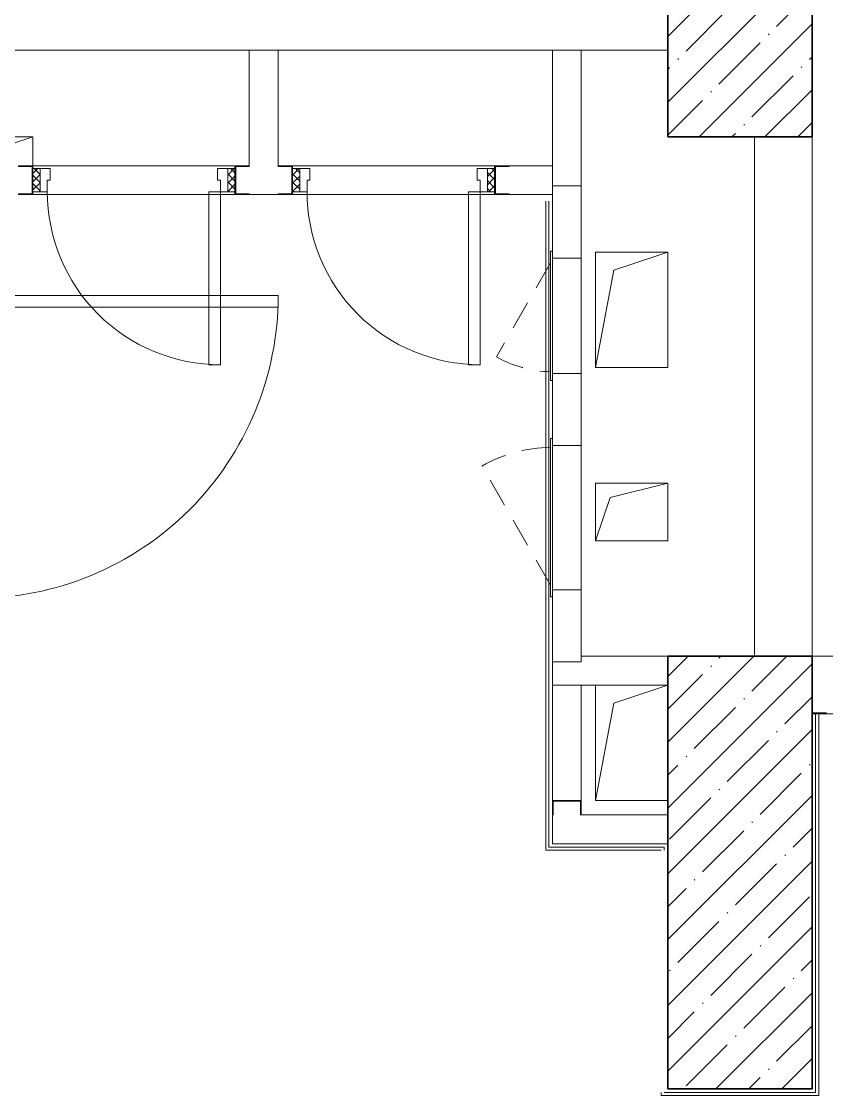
# Model space of a CAD drawing. Header units: millimetres. Extents: x 5993 to 95364, y 94667 to 143522.
# Drawn here: x 42052.7 to 42279.8, y 120041 to 120344 of the extents above; entities that cross this region are included whole.
import ezdxf

# ---------------------------------------------------------------- set-up
doc = ezdxf.new("R2010")
doc.units = ezdxf.units.MM
doc.linetypes.add('200_ШТРИХ_ш1п0_6_', pattern=[160, 100, -60])
doc.linetypes.add('Штрих короткий', pattern=[300, 150, -150])
for name, color, linetype, lineweight in [('0-2', 7, 'Continuous', 9), ('Двери', 7, 'Continuous', 9), ('Каркас_Импост', 7, 'Continuous', 13), ('Каркас_Импост-1', 7, 'Continuous', 9), ('Несущие колонны', 7, 'Continuous', 9), ('Несущие колонны-1', 7, 'Continuous', 35), ('Обобщенные модели', 7, 'Continuous', 9), ('Общие ребра', 7, 'Continuous', 9), ('Окна', 7, 'Continuous', 9), ('Открывание в плане-2', 7, '200_ШТРИХ_ш1п0_6_', 9), ('Открывание-1', 7, 'Continuous', 9), ('Панель', 7, 'Continuous', 13), ('Перекрытия', 7, 'Continuous', 9), ('Перемычка-1', 7, 'Штрих короткий', 9), ('Перемычка_Пунктирные линии-1', 7, '200_ШТРИХ_ш1п0_6_', 9), ('Стены', 7, 'Continuous', 9), ('Стены-1', 7, 'Continuous', 13)]:
    doc.layers.add(name, color=color, linetype=linetype, lineweight=lineweight)

# ---------------------------------------------------------------- blocks, each defined once
blk = doc.blocks.new('BSC_Колонна _Прямоугольная - 500х500-V19-АИ2_01_План напольных покрытий и плинтусов 1го этажа _Часть 1_')
at = {"layer": 'Несущие колонны'}
h = blk.add_hatch(dxfattribs=at)
h.set_pattern_fill('FP_26', color=256, style=0, pattern_type=2)
h.set_pattern_definition([(45, (-7650, -78400), (-114.0492527375783, 114.0492527375783), []), (45, (-7535.951, -78400), (-114.0492527375783, 114.0492527375783), [201.613, -40.323, 3.353, -36.97])])
h.paths.add_polyline_path([(-249.9999999999887, -249.9999999999085), (250.000000000006, -249.9999999998998), (250.000000000006, 250.0000000000904), (-249.999999999993, 250.0000000000904)], flags=0)
at = {"layer": 'Несущие колонны-1'}
for p, q in [((49.99999999952269, 249.9999999999997), (-250.0000000000001, 249.9999999999997)), ((-250.0000000000001, 249.9999999999993), (-249.9999999999954, -249.9999999999999)), ((249.9999999999998, -249.999999999992), (249.9999999999998, 250)), ((-249.9999999999954, -249.9999999999999), (249.9999999999998, -249.999999999992))]:
    blk.add_line(p, q, dxfattribs=at)
blk = doc.blocks.new('Дверь_СКБ_1Ст_Внутренняя_ШЕР - СОШ_Д-18_Дв_1150x2100h_Комната охраны-28039931-АИ2_01_План напольных покрытий и плинтусов 1го этажа _Часть 1_')
at = {"layer": 'Двери'}
h = blk.add_hatch(dxfattribs=at)
h.set_pattern_fill('FP_29', color=256, style=0, pattern_type=2)
h.set_pattern_definition([(135, (1726.411, 164.685), (-14.14213562373095, -14.14213562373095), []), (225, (1726.411, 164.685), (14.14213562373095, -14.14213562373095), [])])
h.paths.add_polyline_path([(587.4999999999054, -99.99999999996861), (587.4999999999054, 99.99999999999676), (562.4999999999068, 99.99999999999676), (562.4999999999025, -99.99999999996861)], flags=0)
at = {"layer": 'Каркас_Импост-1'}
h = blk.add_hatch(dxfattribs=at)
h.set_pattern_fill('FP_30', color=256, style=0, pattern_type=2)
h.set_pattern_definition([(45, (-396.384, 164.685), (-14.14213562373095, 14.14213562373095), []), (135, (-396.384, 164.685), (-14.14213562373095, -14.14213562373095), [])])
h.paths.add_polyline_path([(-537.5000000000944, 99.99999999999892), (-562.5000000000973, 99.99999999999892), (-562.5000000000973, -99.99999999999676), (-537.5000000000944, -99.99999999999676)], flags=0)
at = {"layer": 'Каркас_Импост'}
for p, q in [((-522.5000000000047, 107.999999999997), (-592.500000000005, 107.999999999997)), ((-592.500000000005, 107.999999999997), (-592.500000000005, 99.99999999999613)), ((-592.500000000005, 99.99999999999613), (-522.5000000000047, 99.99999999999613)), ((-537.5000000000049, 99.99999999999422), (-562.500000000005, 99.99999999999422)), ((-562.500000000005, 99.99999999999422), (-562.500000000005, -100.0000000000016)), ((-512.5000000000068, 100.0000000009477), (-537.5000000000068, 100.0000000009477)), ((-537.5000000000068, 100.0000000009477), (-537.5000000000068, 20.00000000094768)), ((-537.5000000000049, -100.0000000000016), (-537.5000000000049, 99.99999999999422)), ((-522.5000000000047, 99.99999999999613), (-537.5000000000049, 99.99999999999613)), ((-537.5000000000049, 99.99999999999613), (-537.5000000000049, 98.99999999999687)), ((-537.5000000000049, 98.99999999999687), (-522.5000000000047, 98.99999999999687)), ((-522.5000000000047, 99.99999999999613), (-522.5000000000047, 107.999999999997)), ((-522.5000000000047, 98.99999999999687), (-522.5000000000047, 99.99999999999613)), ((-512.5000000000068, 60.00000000094841), (-512.5000000000068, 100.0000000009477)), ((537.4999999999926, 100.0000000009477), (537.4999999999926, 60.00000000094841)), ((562.4999999999933, 100.0000000009477), (537.4999999999926, 100.0000000009477)), ((617.4999999999964, 107.9999999999829), (547.499999999996, 107.9999999999829)), ((547.499999999996, 107.9999999999829), (547.499999999996, 99.99999999997168)), ((562.4999999999967, 99.99999999999594), (547.499999999996, 99.99999999999594)), ((547.499999999996, 99.99999999999594), (547.499999999996, 98.99999999999663)), ((547.499999999996, 99.99999999997168), (587.4999999999781, 99.99999999997168)), ((547.499999999996, 98.99999999999663), (562.4999999999967, 98.99999999999663)), ((562.4999999999933, 20.00000000094768), (562.4999999999933, 100.0000000009477)), ((587.4999999999964, 99.99999999999409), (562.4999999999958, 99.99999999999409)), ((562.4999999999958, 99.99999999999412), (562.4999999999958, -99.99999999997155)), ((562.4999999999967, 98.99999999999663), (562.4999999999967, 99.99999999999594)), ((617.4999999999964, 105.9999999999912), (617.4999999999964, 107.9999999999829)), ((-502.5000000000075, 60.00000000094841), (-512.5000000000068, 60.00000000094841)), ((-502.5000000000075, 20.00000000094768), (-502.5000000000075, 60.00000000094841)), ((537.4999999999926, 60.00000000094841), (527.499999999992, 60.00000000094841)), ((527.499999999992, 60.00000000094841), (527.499999999992, 20.00000000094768)), ((-537.5000000000068, 20.00000000094768), (-502.5000000000075, 20.00000000094768)), ((-522.5000000000047, 19.99999999998391), (-537.5000000000049, 19.99999999998391)), ((-537.5000000000049, 19.99999999998391), (-537.5000000000049, -100.0000000000032)), ((-522.5000000000047, -100.0000000000032), (-522.5000000000047, 19.99999999998391)), ((527.499999999992, 20.00000000094768), (562.4999999999933, 20.00000000094768)), ((562.4999999999967, 19.99999999998368), (547.499999999996, 19.99999999998368)), ((547.499999999996, 19.99999999998368), (547.499999999996, -100.0000000000034)), ((562.4999999999967, -100.0000000000034), (562.4999999999967, 19.99999999998368)), ((587.4999999999964, -31.00000000000384), (587.4999999999964, 30.99999999999038)), ((-522.5000000000047, -100.0000000000032), (-592.500000000005, -100.0000000000032)), ((-592.500000000005, -100.0000000000032), (-592.500000000005, -107.9999999999984)), ((-592.500000000005, -107.9999999999984), (-522.5000000000047, -107.9999999999984)), ((-562.500000000005, -100.0000000000016), (-537.5000000000049, -100.0000000000016)), ((-537.5000000000049, -100.0000000000032), (-522.5000000000047, -100.0000000000032)), ((-522.5000000000047, -107.9999999999984), (-522.5000000000047, -100.0000000000032)), ((547.499999999996, -100.0000000000034), (562.4999999999967, -100.0000000000034)), ((587.4999999999797, -100.0000000000036), (547.4999999999957, -100.0000000000036)), ((547.4999999999957, -100.0000000000036), (547.4999999999957, -108.0000000000112)), ((547.4999999999957, -108.0000000000112), (617.499999999996, -108.0000000000112)), ((562.4999999999958, -99.99999999997151), (587.4999999999964, -99.99999999997151)), ((617.499999999996, -108.0000000000112), (617.499999999996, -106.0000000000045))]:
    blk.add_line(p, q, dxfattribs=at)
at = {"layer": 'Открывание-1'}
blk.add_arc((-512.4999999999967, 100.0000000009466), 1049.99999999999, 359.9999999999996, 90.00000000000105, dxfattribs=at)
at = {"layer": 'Панель'}
for p, q in [((-512.5000000000147, 1150.000000000936), (-512.5000000000095, 100.0000000009357)), ((-472.5000000000147, 1150.000000000936), (-512.5000000000147, 1150.000000000936)), ((-472.5000000000095, 100.000000000936), (-472.5000000000147, 1150.000000000936)), ((-512.5000000000095, 100.0000000009357), (-472.5000000000095, 100.0000000009357))]:
    blk.add_line(p, q, dxfattribs=at)
blk = doc.blocks.new('BSC_Колонна _Прямоугольная - 500х1500-25984399-АИ2_01_План напольных покрытий и плинтусов 1го этажа _Часть 1_')
at = {"layer": 'Несущие колонны'}
h = blk.add_hatch(dxfattribs=at)
h.set_pattern_fill('FP_200', color=256, style=0, pattern_type=2)
h.set_pattern_definition([(45, (-7650, -75600), (-114.0492527375783, 114.0492527375783), []), (45, (-7535.951, -75600), (-114.0492527375783, 114.0492527375783), [201.613, -40.323, 3.353, -36.97])])
h.paths.add_polyline_path([(-249.9999999999865, -749.9999999999075), (250.0000000000081, -749.9999999998988), (250.0000000000081, 750.000000000098), (-249.9999999999908, 750.0000000000937), (-249.9999999999908, 451.3060159164608)], flags=0)
at = {"layer": 'Несущие колонны-1'}
for p, q in [((250.0000000000001, 750), (-250.0000000000001, 749.9999999999989)), ((-250.0000000000001, 749.9999999999989), (-249.9999999999954, -749.9999999999999)), ((249.9999999999998, -749.999999999992), (249.9999999999998, 749.9999999999999)), ((-249.9999999999954, -749.9999999999999), (249.9999999999998, -749.999999999992))]:
    blk.add_line(p, q, dxfattribs=at)
blk = doc.blocks.new('AR_Отверстие Ниша - Лючок-32401620-АИ2_01_План напольных покрытий и плинтусов 1го этажа _Часть 1_')
at = {"layer": 'Окна'}
for p, q in [((249.999999999992, 50.00000015199998), (-250.000000000008, 50.00000015199998)), ((-250.000000000008, 50.00000015199998), (-250.000000000008, -50.00000000000002)), ((249.999999999992, -50.00000000000002), (249.999999999992, 50.00000015199998)), ((-250.000000000008, -50.00000000000002), (249.999999999992, -50.00000000000002))]:
    blk.add_line(p, q, dxfattribs=at)
blk = doc.blocks.new('Л_Общий_Лючок - Лючок-29683801-АИ2_01_План напольных покрытий и плинтусов 1го этажа _Часть 1_')
at = {"layer": 'Окна'}
for p, q in [((524.0000000000001, 6.00000000000021), (-23.9999999999984, 6.00000000000021)), ((-23.9999999999984, 6.00000000000021), (-23.9999999999984, 0)), ((-23.9999999999984, 0), (-3.244371438171356e-12, 0)), ((499.9999999999964, 0), (524.0000000000001, 0)), ((524.0000000000001, 6.00000000000021), (524.0000000000001, 0))]:
    blk.add_line(p, q, dxfattribs=at)
at = {"layer": 'Открывание в плане-2'}
blk.add_line((16.39230484541741, 6.000000000003773), (428.6203970468094, 243.9999999999997), dxfattribs=at)
blk.add_arc((6.000000000001394, 3.037103901704086e-12), 487.9999999999999, 0.7080455512058774, 29.99999999999959, dxfattribs=at)
blk = doc.blocks.new('AR_Отверстие Ниша - Лючок-32404422-АИ2_01_План напольных покрытий и плинтусов 1го этажа _Часть 1_')
at = {"layer": 'Окна'}
for p, q in [((199.999999999192, 50.00000015199998), (-199.999999999208, 50.00000015199998)), ((-199.999999999208, 50.00000015199998), (-199.999999999208, -50.00000000000002)), ((199.999999999192, -50.00000000000002), (199.999999999192, 50.00000015199998)), ((-199.999999999208, -50.00000000000002), (199.999999999192, -50.00000000000002))]:
    blk.add_line(p, q, dxfattribs=at)
blk = doc.blocks.new('Л_Общий_Лючок - Лючок-29759662-АИ2_01_План напольных покрытий и плинтусов 1го этажа _Часть 1_')
at = {"layer": 'Окна'}
for p, q in [((423.9999999984, 6.00000000000021), (-23.9999999999984, 6.00000000000021)), ((-23.9999999999984, 6.00000000000021), (-23.9999999999984, 0)), ((-23.9999999999984, 0), (-7.5123907095076e-12, 0)), ((399.9999999983922, 0), (423.9999999984, 0)), ((423.9999999984, 6.00000000000021), (423.9999999984, 0))]:
    blk.add_line(p, q, dxfattribs=at)
at = {"layer": 'Открывание в плане-2'}
blk.add_line((383.6076951529824, 6.000000000003601), (57.98214333142703, 193.9999999992016), dxfattribs=at)
blk.add_arc((393.9999999984029, 2.622568828769545e-13), 387.9999999984001, 149.9999999999997, 179.1094684819842, dxfattribs=at)
blk = doc.blocks.new('АР_Перемычка1 - АР_Перемычка 2-29726303-АИ2_01_План напольных покрытий и плинтусов 1го этажа _Часть 1_')
at = {"layer": 'Перемычка_Пунктирные линии-1'}
for p, q in [((-250, 50.00000000000646), (-8.967493414502314e-12, 50.00000000000646)), ((-250, -49.9999999999935), (-250, 50.00000000000646)), ((399.9999999983912, 50.00000000000646), (649.9999999984034, 50.00000000000646)), ((-250, -49.9999999999935), (-8.967493414502314e-12, -49.9999999999935)), ((399.9999999983912, -49.9999999999935), (649.9999999984034, -49.9999999999935))]:
    blk.add_line(p, q, dxfattribs=at)
blk = doc.blocks.new('АР_Перемычка1 - АР_Перемычка 2-V212-АИ2_01_План напольных покрытий и плинтусов 1го этажа _Часть 1_')
at = {"layer": 'Перемычка_Пунктирные линии-1'}
for p, q in [((-250, 50.00000000000646), (8.256861860900244e-12, 50.00000000000646)), ((500.0000000000077, 50.00000000000646), (750.0000000000033, 50.00000000000646)), ((750.0000000000033, 50.00000000000646), (750.0000000000033, -49.9999999999935)), ((-250, -49.9999999999935), (8.256861860900244e-12, -49.9999999999935)), ((500.0000000000077, -49.9999999999935), (750.0000000000033, -49.9999999999935))]:
    blk.add_line(p, q, dxfattribs=at)
blk = doc.blocks.new('AR_Отверстие прямоугольное _в плите_ - AR_Отверстие прямоугольное _в плите_-V215-АИ2_01_План напольных покрытий и плинтусов 1го этажа _Часть 1_')
at = {"layer": 'Обобщенные модели'}
for p, q in [((125.0000000376036, 99.99999999960693), (-125.0000000375963, 99.99999999960693)), ((-125.0000000375963, 99.99999999960693), (-125.0000000375963, -99.99999999959306)), ((-75.00000003779635, 49.99999999980692), (125.0000000376036, 99.99999999960693)), ((125.0000000376036, -99.99999999959306), (125.0000000376036, 99.99999999960693)), ((-125.0000000375963, -99.99999999959306), (-75.00000003779635, 49.99999999980692)), ((-125.0000000375963, -99.99999999959306), (125.0000000376036, -99.99999999959306))]:
    blk.add_line(p, q, dxfattribs=at)
blk = doc.blocks.new('AR_Отверстие прямоугольное _в плите_ - AR_Отверстие прямоугольное _в плите_-V226-АИ2_01_План напольных покрытий и плинтусов 1го этажа _Часть 1_')
at = {"layer": 'Обобщенные модели'}
for p, q in [((125.0000000376036, 199.9999999992069), (-125.0000000375963, 199.9999999992069)), ((-125.0000000375963, 199.9999999992069), (-125.0000000375963, -199.9999999991931)), ((-62.50000001879635, 137.4999999804069), (125.0000000376036, 199.9999999992069)), ((125.0000000376036, -199.9999999991931), (125.0000000376036, 199.9999999992069)), ((-125.0000000375963, -199.9999999991931), (-62.50000001879635, 137.4999999804069)), ((-125.0000000375963, -199.9999999991931), (125.0000000376036, -199.9999999991931))]:
    blk.add_line(p, q, dxfattribs=at)
blk = doc.blocks.new('AR_Отверстие прямоугольное _в плите_ - AR_Отверстие прямоугольное _в плите_-30512088-АИ2_01_План напольных покрытий и плинтусов 1го этажа _Часть 1_')
at = {"layer": 'Обобщенные модели'}
for p, q in [((99.9999999996036, 150.0000000756069), (-99.99999999959637, 150.0000000756069)), ((-49.99999999979637, 100.0000000758069), (99.9999999996036, 150.0000000756069)), ((99.9999999996036, 49.99999999981531), (99.9999999996036, 150.0000000756069)), ((-60.0000000089004, 49.99999999980675), (-49.99999999979637, 100.0000000758069))]:
    blk.add_line(p, q, dxfattribs=at)
blk = doc.blocks.new('AR_Отверстие прямоугольное _в плите_ - AR_Отверстие прямоугольное _в плите_-V290-АИ2_01_План напольных покрытий и плинтусов 1го этажа _Часть 1_')
at = {"layer": 'Обобщенные модели'}
for p, q in [((-125.0000000375963, 199.9999999992069), (-125.0000000375963, -199.9999999991931)), ((-62.50000001879635, 137.4999999804069), (125.0000000376036, 199.9999999992069)), ((-125.0000000375963, -199.9999999991931), (-62.50000001879635, 137.4999999804069)), ((-125.0000000375963, -199.9999999991931), (125.0000000376036, -199.9999999991931))]:
    blk.add_line(p, q, dxfattribs=at)
blk = doc.blocks.new('Проем_Дверь_Прямоугольный - 3850х2800h_витражные проемы-35289460-АИ2_01_План напольных покрытий и плинтусов 1го этажа _Часть 1_')
at = {"layer": 'Перемычка-1'}
for p, q in [((1924.999999999992, 100.0000000009615), (-1925.000000000008, 100.0000000009615)), ((1924.999999999992, -100), (-1925.000000000008, -100))]:
    blk.add_line(p, q, dxfattribs=at)
blk = doc.blocks.new('154_Фахверк_СКБ_Швеллер - Тип_100_4010_1-36655149-АИ2_01_План напольных покрытий и плинтусов 1го этажа _Часть 1_')
at = {"layer": 'Обобщенные модели'}
for p, q in [((174.9999999999923, 50.00000000000986), (124.9999999999923, 50.00000000000986)), ((124.9999999999923, 50.00000000000986), (124.9999999999923, -49.99999999999013)), ((127.9999999999923, 47.00000000000985), (174.9999999999923, 47.00000000000985)), ((127.9999999999923, -46.99999999999012), (127.9999999999923, 47.00000000000985)), ((174.9999999999923, 47.00000000000985), (174.9999999999923, 50.00000000000986)), ((124.9999999999923, -49.99999999999013), (174.9999999999923, -49.99999999999013)), ((174.9999999999923, -46.99999999999012), (127.9999999999923, -46.99999999999012)), ((174.9999999999923, -49.99999999999013), (174.9999999999923, -46.99999999999012))]:
    blk.add_line(p, q, dxfattribs=at)
blk = doc.blocks.new('Дверь_СКБ_1Ст_Внутренняя_ШЕР - СОШ_Д-1__Дв_700x1800h_Технический шкаф ЭОМ и СС_EI30-36682814-АИ2_01_План напольных покрытий и плинтусов 1го этажа _Часть 1_')
at = {"layer": 'Двери'}
h = blk.add_hatch(dxfattribs=at)
h.set_pattern_fill('FP_212', color=256, style=0, pattern_type=2)
h.set_pattern_definition([(135, (1951.411, 114.685), (-14.14213562373095, -14.14213562373095), []), (225, (1951.411, 114.685), (14.14213562373095, -14.14213562373095), [])])
h.paths.add_polyline_path([(337.4999999999926, 39.99999999989561), (337.4999999999904, -40.00000000007321), (362.4999999999912, -40.00000000007753), (362.4999999999912, 39.99999999989561)], flags=0)
at = {"layer": 'Каркас_Импост-1'}
h = blk.add_hatch(dxfattribs=at)
h.set_pattern_fill('FP_213', color=256, style=0, pattern_type=2)
h.set_pattern_definition([(45, (-171.384, 114.685), (-14.14213562373095, 14.14213562373095), []), (135, (-171.384, 114.685), (-14.14213562373095, -14.14213562373095), [])])
h.paths.add_polyline_path([(-312.5000000000091, 39.99999999989561), (-337.5000000000099, 39.99999999989561), (-337.5000000000121, -40.00000000010785), (-312.5000000000091, -40.00000000010785)], flags=0)
at = {"layer": 'Каркас_Импост'}
for p, q in [((-312.5000000000057, 39.99999999999426), (-337.5000000000059, 39.99999999999426)), ((-287.5000000000078, 40.00000000003507), (-312.5000000000077, 40.00000000003507)), ((-312.5000000000077, 40.00000000003507), (-312.5000000000077, -39.99999999996491)), ((-312.5000000000057, -40.00000000000627), (-312.5000000000057, 39.99999999999426)), ((-287.5000000000078, 3.581921426132339e-11), (-287.5000000000078, 40.00000000003507)), ((312.4999999999914, 40.00000000003507), (312.4999999999914, 3.581921426132339e-11)), ((337.4999999999924, 40.00000000003507), (312.4999999999914, 40.00000000003507)), ((337.4999999999924, -39.99999999996491), (337.4999999999924, 40.00000000003507)), ((362.4999999999956, 39.99999999999417), (337.499999999995, 39.99999999999417)), ((337.499999999995, 39.99999999999417), (337.499999999995, -39.99999999997617)), ((-277.5000000000085, 3.581921426132339e-11), (-287.5000000000078, 3.581921426132339e-11)), ((-277.5000000000085, -39.99999999996491), (-277.5000000000085, 3.581921426132339e-11)), ((312.4999999999914, 3.581921426132339e-11), (302.4999999999911, 3.581921426132339e-11)), ((302.4999999999911, 3.581921426132339e-11), (302.4999999999911, -39.99999999996491)), ((-337.5000000000059, -40.00000000000627), (-312.5000000000057, -40.00000000000627)), ((-312.5000000000077, -39.99999999996491), (-277.5000000000085, -39.99999999996491)), ((302.4999999999911, -39.99999999996491), (337.4999999999924, -39.99999999996491)), ((337.499999999995, -39.99999999997617), (362.4999999999956, -39.99999999997617))]:
    blk.add_line(p, q, dxfattribs=at)
at = {"layer": 'Открывание-1'}
blk.add_arc((-287.4999999999979, 40.00000000003394), 599.9999999999898, 359.9999999999996, 90.00000000000152, dxfattribs=at)
at = {"layer": 'Панель'}
for p, q in [((-287.5000000000135, 640.0000000000233), (-287.5000000000106, 40.00000000002319)), ((-247.5000000000135, 640.0000000000234), (-287.5000000000135, 640.0000000000234)), ((-247.5000000000106, 40.00000000002339), (-247.5000000000135, 640.0000000000235)), ((-287.5000000000106, 40.00000000002319), (-247.5000000000106, 40.00000000002319))]:
    blk.add_line(p, q, dxfattribs=at)
blk = doc.blocks.new('АР_Перемычка - АР_Перемычка-36683394-АИ2_01_План напольных покрытий и плинтусов 1го этажа _Часть 1_')
at = {"layer": 'Обобщенные модели'}
blk.add_line((0, -49.9999999999935), (2.999999999999995, -49.9999999999935), dxfattribs=at)
at = {"layer": 'Перемычка_Пунктирные линии-1'}
for p, q in [((0, 50.00000000000646), (700.0000000000033, 50.00000000000646)), ((0, -49.9999999999935), (700.0000000000033, -49.9999999999935))]:
    blk.add_line(p, q, dxfattribs=at)

msp = doc.modelspace()

# ---------------------------------------------------------------- linework, layer by layer
at = {"layer": 'Общие ребра'}
msp.add_line((42210.57845889455, 120156.7797522963), (42202.43890928391, 120156.7797522963), dxfattribs=at)
at = {"layer": 'Перекрытия'}
msp.add_line((42279.76463058514, 120148.884389174), (42275.6948557798, 120148.884389174), dxfattribs=at)
at = {"layer": 'Стены'}
for p, q in [((42055.92701629203, 120303.2916452881), (42112.90386356664, 120303.2916452881)), ((42129.18296278796, 120303.2916452881), (42186.15981006257, 120303.2916452881)), ((42105.57826891706, 120295.1520956775), (42055.92701629203, 120295.1520956775)), ((42112.90386356664, 120295.1520956775), (42108.83408876132, 120295.1520956775)), ((42178.83421541298, 120295.1520956775), (42129.18296278796, 120295.1520956775)), ((42186.15981006257, 120295.1520956775), (42182.09003525725, 120295.1520956775)), ((42200.56681287345, 120110.1401330272), (42200.56681287345, 120293.279999267)), ((42201.46216333061, 120293.279999267), (42201.46216333061, 120111.0354834844)), ((42276.67160173308, 120041.8493117938), (42276.67160173308, 120148.6402026857)), ((42277.56695219027, 120148.6402026857), (42276.67160173308, 120148.6402026857)), ((42277.56695219027, 120148.6402026857), (42277.56695219027, 120040.9539613366)), ((42233.12501131608, 120110.1401330272), (42200.56681287345, 120110.1401330272)), ((42201.46216333061, 120111.0354834844), (42234.02036177325, 120111.0354834844)), ((42234.02036177325, 120110.1401330272), (42234.02036177325, 120111.0354834844)), ((42233.12501131608, 120041.8493117938), (42233.12501131608, 120040.9539613366)), ((42234.02036177325, 120041.8493117938), (42276.67160173308, 120041.8493117938)), ((42277.56695219027, 120040.9539613366), (42233.12501131608, 120040.9539613366))]:
    msp.add_line(p, q, dxfattribs=at)
at = {"layer": 'Стены-1'}
for p, q in [((41665.22863498046, 120335.8498437308), (42234.99710772654, 120335.8498437308)), ((42125.11318798263, 120335.8498437308), (42116.97363837199, 120335.8498437308)), ((42116.97363837199, 120335.8498437308), (42116.97363837199, 120303.2916452881)), ((42125.11318798263, 120303.2916452881), (42125.11318798263, 120335.8498437308)), ((42202.43890928391, 120335.8498437308), (42202.43890928391, 120279.1985784406)), ((42210.57845889455, 120335.8498437308), (42202.43890928391, 120335.8498437308)), ((42210.57845889455, 120277.245086534), (42210.57845889455, 120335.8498437308)), ((42259.41575655849, 120311.4311948988), (42259.41575655849, 120164.9193019069)), ((42275.6948557798, 120164.9193019069), (42275.6948557798, 120311.4311948988)), ((42202.43890928388, 120303.2916452881), (42190.22958486789, 120303.2916452881)), ((42202.43890928388, 120295.1520956775), (42202.43890928388, 120303.2916452881)), ((42116.97363837196, 120295.1520956775), (42125.11318798263, 120295.1520956775)), ((42190.22958486789, 120295.1520956775), (42202.43890928388, 120295.1520956775)), ((42210.57845889455, 120224.3380140648), (42210.57845889455, 120244.6868880915)), ((42202.43890928391, 120242.7333961849), (42202.43890928391, 120226.2915059713)), ((42202.43890928391, 120181.6867741049), (42202.43890928391, 120164.9193019069)), ((42210.57845889455, 120164.9193019069), (42210.57845889455, 120183.6402660115)), ((42202.43890928391, 120164.9193019069), (42202.43890928391, 120156.7797522963)), ((42234.99710772651, 120164.9193019069), (42210.57845889455, 120164.9193019069)), ((42202.43890928391, 120156.7797522963), (42202.43890928391, 120124.2215538536)), ((42210.57845889455, 120156.7797522963), (42234.99710772651, 120156.7797522963)), ((42210.57845889455, 120124.2215538536), (42210.57845889455, 120156.7797522963)), ((42202.43890928391, 120120.1517790483), (42202.43890928391, 120112.0122294377)), ((42234.99710772654, 120120.1517790483), (42210.57845889455, 120120.1517790483)), ((42202.43890928391, 120112.0122294377), (42234.99710772654, 120112.0122294377))]:
    msp.add_line(p, q, dxfattribs=at)

# ---------------------------------------------------------------- block references
at = {"layer": '0-2', "xscale": 0.08139549610658335, "yscale": 0.08139549610658335, "zscale": 0.08139549610658335}
for name, p in [('BSC_Колонна _Прямоугольная - 500х500-V19-АИ2_01_План напольных покрытий и плинтусов 1го этажа _Часть 1_', (42255.34598175317, 120331.7800689255)), ('AR_Отверстие прямоугольное _в плите_ - AR_Отверстие прямоугольное _в плите_-30512088-АИ2_01_План напольных покрытий и плинтусов 1го этажа _Часть 1_', (42047.78746668139, 120299.2218704828)), ('154_Фахверк_СКБ_Швеллер - Тип_100_4010_1-36655149-АИ2_01_План напольных покрытий и плинтусов 1го этажа _Часть 1_', (42102.72942655333, 120299.2218704828)), ('154_Фахверк_СКБ_Швеллер - Тип_100_4010_1-36655149-АИ2_01_План напольных покрытий и плинтусов 1го этажа _Часть 1_', (42175.98537304925, 120299.2218704828)), ('AR_Отверстие прямоугольное _в плите_ - AR_Отверстие прямоугольное _в плите_-V226-АИ2_01_План напольных покрытий и плинтусов 1го этажа _Часть 1_', (42224.82267071327, 120262.5938972349)), ('AR_Отверстие прямоугольное _в плите_ - AR_Отверстие прямоугольное _в плите_-V215-АИ2_01_План напольных покрытий и плинтусов 1го этажа _Часть 1_', (42224.82267071327, 120205.6170499602)), ('BSC_Колонна _Прямоугольная - 500х1500-25984399-АИ2_01_План напольных покрытий и плинтусов 1го этажа _Часть 1_', (42255.34598175317, 120103.872679827)), ('AR_Отверстие прямоугольное _в плите_ - AR_Отверстие прямоугольное _в плите_-V290-АИ2_01_План напольных покрытий и плинтусов 1го этажа _Часть 1_', (42224.82267071323, 120140.500653075))]:
    msp.add_blockref(name, p, dxfattribs=at)
for name, p, rotation in [('154_Фахверк_СКБ_Швеллер - Тип_100_4010_1-36655149-АИ2_01_План напольных покрытий и плинтусов 1го этажа _Часть 1_', (42066.10145330535, 120299.2218704828), 180), ('АР_Перемычка - АР_Перемычка-36683394-АИ2_01_План напольных покрытий и плинтусов 1го этажа _Часть 1_', (42112.90386356664, 120299.2218704828), 180), ('Дверь_СКБ_1Ст_Внутренняя_ШЕР - СОШ_Д-1__Дв_700x1800h_Технический шкаф ЭОМ и СС_EI30-36682814-АИ2_01_План напольных покрытий и плинтусов 1го этажа _Часть 1_', (42085.43288363067, 120299.2218704828), 180), ('154_Фахверк_СКБ_Швеллер - Тип_100_4010_1-36655149-АИ2_01_План напольных покрытий и плинтусов 1го этажа _Часть 1_', (42139.35739980127, 120299.2218704828), 180), ('АР_Перемычка - АР_Перемычка-36683394-АИ2_01_План напольных покрытий и плинтусов 1го этажа _Часть 1_', (42186.15981006257, 120299.2218704828), 180), ('Дверь_СКБ_1Ст_Внутренняя_ШЕР - СОШ_Д-1__Дв_700x1800h_Технический шкаф ЭОМ и СС_EI30-36682814-АИ2_01_План напольных покрытий и плинтусов 1го этажа _Часть 1_', (42158.6888301266, 120299.2218704828), 180), ('АР_Перемычка1 - АР_Перемычка 2-29726303-АИ2_01_План напольных покрытий и плинтусов 1го этажа _Часть 1_', (42206.50868408923, 120277.245086534), 270), ('Л_Общий_Лючок - Лючок-29759662-АИ2_01_План напольных покрытий и плинтусов 1го этажа _Часть 1_', (42202.43890928391, 120244.6868880915), 90), ('AR_Отверстие Ниша - Лючок-32404422-АИ2_01_План напольных покрытий и плинтусов 1го этажа _Часть 1_', (42206.50868408923, 120260.9659873127), 270), ('Дверь_СКБ_1Ст_Внутренняя_ШЕР - СОШ_Д-18_Дв_1150x2100h_Комната охраны-28039931-АИ2_01_План напольных покрытий и плинтусов 1го этажа _Часть 1_', (42031.50836746008, 120224.9484802856), 269.9999999999999), ('АР_Перемычка1 - АР_Перемычка 2-V212-АИ2_01_План напольных покрытий и плинтусов 1го этажа _Часть 1_', (42206.50868408923, 120224.3380140648), 270), ('Л_Общий_Лючок - Лючок-29683801-АИ2_01_План напольных покрытий и плинтусов 1го этажа _Часть 1_', (42202.43890928391, 120183.6402660115), 90), ('AR_Отверстие Ниша - Лючок-32401620-АИ2_01_План напольных покрытий и плинтусов 1го этажа _Часть 1_', (42206.50868408923, 120203.9891400381), 270), ('Проем_Дверь_Прямоугольный - 3850х2800h_витражные проемы-35289460-АИ2_01_План напольных покрытий и плинтусов 1го этажа _Часть 1_', (42432.38118578498, 120156.7797522963), 180), ('154_Фахверк_СКБ_Швеллер - Тип_100_4010_1-36655149-АИ2_01_План напольных покрытий и плинтусов 1го этажа _Часть 1_', (42206.50868408923, 120134.3959908669), 269.9999999999999)]:
    msp.add_blockref(name, p, dxfattribs=dict(at, rotation=rotation))

doc.saveas('drawing.dxf')
